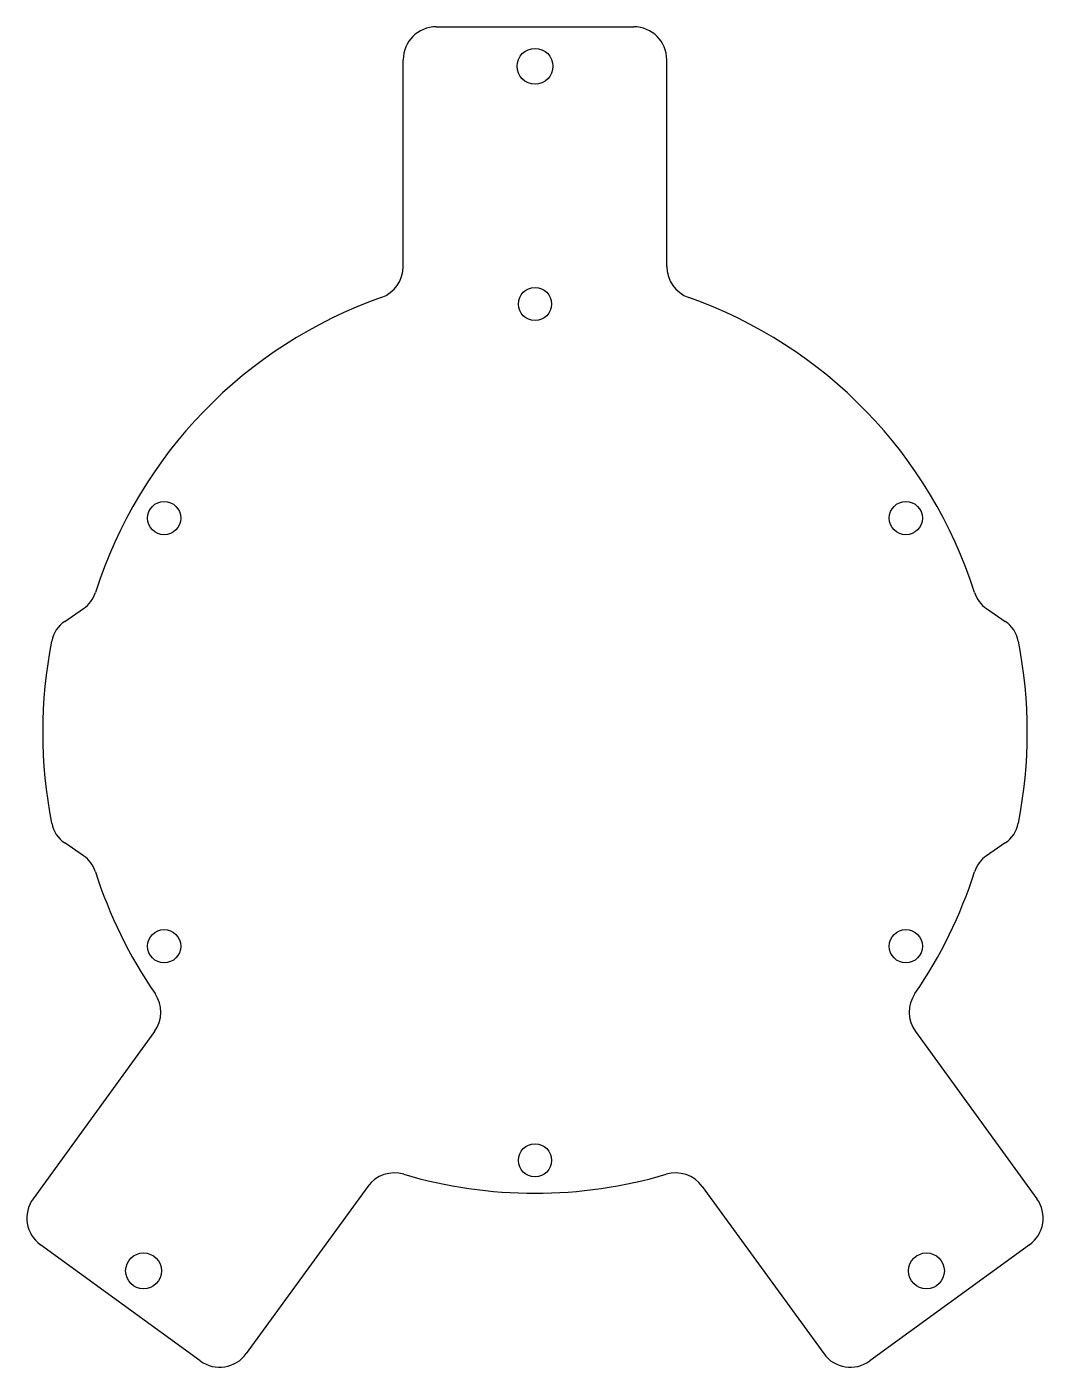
# Model space of a CAD drawing. Extents: x -1.93 to 1.93, y -2.41 to 2.68.
import ezdxf

# ---------------------------------------------------------------- set-up
doc = ezdxf.new("R2010")
doc.units = 0
doc.layers.add('VISIBLE', color=7, linetype='CONTINUOUS')

msp = doc.modelspace()

# ---------------------------------------------------------------- linework, layer by layer
at = {"layer": 'VISIBLE'}
for p, q in [((-0.375, 2.6771), (0.375, 2.6771)), ((-0.5, 1.7678), (-0.5, 2.5521)), ((0.5, 1.7678), (0.5, 2.5521)), ((-1.7847, 0.4203), (-1.7137, 0.4688)), ((1.7137, 0.4688), (1.7847, 0.4203)), ((-1.7137, -0.4688), (-1.7847, -0.4203)), ((1.7847, -0.4203), (1.7137, -0.4688)), ((-1.4436, -1.1363), (-1.9046, -1.7708)), ((1.4436, -1.1363), (1.9046, -1.7708)), ((-0.6346, -1.724), (-1.0955, -2.3585)), ((0.6346, -1.724), (1.0955, -2.3585)), ((-1.2701, -2.3862), (-1.8769, -1.9454)), ((1.8769, -1.9454), (1.2701, -2.3862))]:
    msp.add_line(p, q, dxfattribs=at)
for centre, radius in [((0, 2.5271), 0.068), ((0, 1.625), 0.063), ((-1.4073, 0.8125), 0.063), ((1.4073, 0.8125), 0.063), ((-1.4073, -0.8125), 0.063), ((1.4073, -0.8125), 0.063), ((0, -1.625), 0.063), ((-1.4854, -2.0444), 0.068), ((1.4854, -2.0444), 0.068)]:
    msp.add_circle(centre, radius, dxfattribs=at)
for centre, radius, start, end in [((-0.375, 2.5521), 0.125, 90, 180), ((0.375, 2.5521), 0.125, 0, 90), ((-0.625, 1.7678), 0.125, 289.4712, 0), ((0.625, 1.7678), 0.125, 180, 250.5288), ((0, 0), 1.75, 109.4712, 162.3519), ((0, 0), 1.75, 17.6481, 70.5288), ((-1.7802, 0.5664), 0.1181, 304.2728, 342.3519), ((1.7802, 0.5664), 0.1181, 197.6481, 235.7272), ((-1.7182, 0.3227), 0.1181, 124.2728, 168.7445), ((1.7182, 0.3227), 0.1181, 11.2555, 55.7272), ((-0.0965, 0), 1.7717, 168.7445, 191.2555), ((0.0965, 0), 1.7717, 348.7445, 11.2555), ((-1.7182, -0.3227), 0.1181, 191.2555, 235.7272), ((1.7182, -0.3227), 0.1181, 304.2728, 348.7445), ((-1.7802, -0.5664), 0.1181, 17.6481, 55.7272), ((1.7802, -0.5664), 0.1181, 124.2728, 162.3519), ((0, 0), 1.75, 197.6481, 214.5288), ((0, 0), 1.75, 325.4712, 342.3519), ((-1.5447, -1.0628), 0.125, 324, 34.5288), ((1.5447, -1.0628), 0.125, 145.4712, 216), ((-0.5334, -1.7975), 0.125, 73.4712, 144), ((0, 0), 1.75, 253.4712, 286.5288), ((0.5334, -1.7975), 0.125, 36, 106.5288), ((-1.8034, -1.8442), 0.125, 144, 234), ((1.8034, -1.8442), 0.125, 306, 36), ((-1.1967, -2.2851), 0.125, 234, 324), ((1.1967, -2.2851), 0.125, 216, 306)]:
    msp.add_arc(centre, radius, start, end, dxfattribs=at)

doc.saveas('drawing.dxf')
